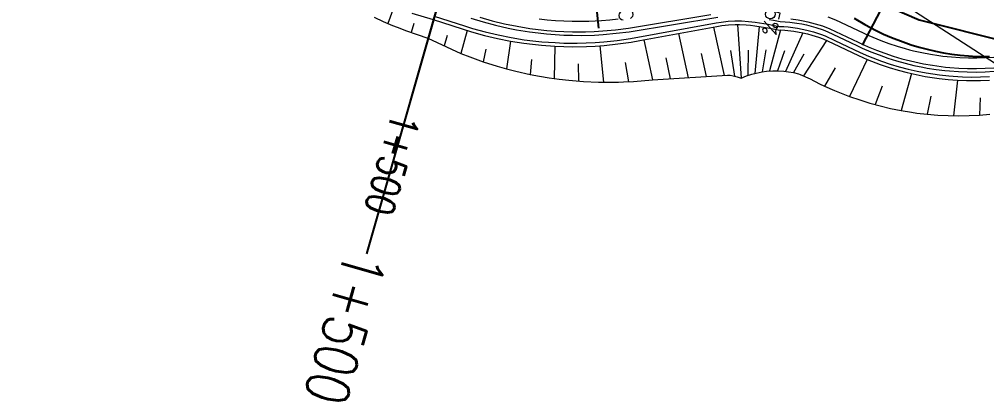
# Model space of a CAD drawing. Extents: x 337736 to 342003, y 3067251 to 3069533.
# Drawn here: x 339100.5 to 339168.7, y 3068296.1 to 3068322.9 of the extents above; entities that cross this region are included whole.
import ezdxf
from ezdxf.enums import TextEntityAlignment as Align

# ---------------------------------------------------------------- set-up
doc = ezdxf.new("R2010")
doc.units = 0
doc.header["$MEASUREMENT"] = 0
for name, color, linetype, lineweight in [('CFHatchLines', 4, 'Continuous', 0), ('Chainage', 7, 'Continuous', 25), ('Drain', 3, 'Continuous', 9), ('IP_Line', 150, 'Continuous', 9), ('RightRoadExtreme', 7, 'Continuous', 13), ('Road Width', 6, 'Continuous', 25), ('Shoulder', 30, 'Continuous', 15)]:
    doc.layers.add(name, color=color, linetype=linetype, lineweight=lineweight)
for name, color, linetype in [('Match Chainage', 7, 'Continuous'), ('RoadEdge', 51, 'Continuous'), ('Super-Elevation', 1, 'Continuous')]:
    doc.layers.add(name, color=color, linetype=linetype)
doc.styles.get("Standard").update_dxf_attribs({"font": 'simplex.shx'})

msp = doc.modelspace()

# ---------------------------------------------------------------- linework, layer by layer
at = {"layer": 'CFHatchLines'}
for p, q in [((339126.911, 3068323.796), (339126.473, 3068322.637)), ((339128.312, 3068322.64), (339128.133, 3068322.013)), ((339129.691, 3068322.917), (339129.315, 3068321.6)), ((339149.452, 3068322.389), (339150.199, 3068318.971)), ((339151.139, 3068322.576), (339151.419, 3068318.782)), ((339152.675, 3068322.433), (339152.366, 3068319.123)), ((339130.672, 3068321.801), (339130.463, 3068321.07)), ((339132.087, 3068322.144), (339131.632, 3068320.534)), ((339146.991, 3068321.939), (339147.674, 3068318.817)), ((339154.183, 3068322.185), (339153.414, 3068319.292)), ((339155.767, 3068321.986), (339154.531, 3068319.264)), ((339135.14, 3068321.398), (339134.844, 3068319.443)), ((339138.272, 3068321.037), (339138.215, 3068318.756)), ((339141.436, 3068321.071), (339141.694, 3068318.497)), ((339144.531, 3068321.488), (339145.148, 3068318.664)), ((339157.431, 3068321.446), (339155.812, 3068318.939)), ((339133.407, 3068320.831), (339133.215, 3068319.939)), ((339148.579, 3068320.529), (339148.937, 3068318.894)), ((339150.648, 3068320.726), (339150.933, 3068318.922)), ((339151.895, 3068320.754), (339151.878, 3068318.973)), ((339153.154, 3068320.771), (339152.879, 3068319.231)), ((339154.469, 3068320.712), (339153.966, 3068319.304)), ((339155.831, 3068320.475), (339155.103, 3068319.172)), ((339136.606, 3068320.108), (339136.513, 3068319.047)), ((339139.899, 3068319.788), (339139.944, 3068318.572)), ((339143.236, 3068319.885), (339143.457, 3068318.533)), ((339146.086, 3068320.226), (339146.411, 3068318.74)), ((339160.291, 3068320.109), (339159.051, 3068317.495)), ((339158.034, 3068319.516), (339157.285, 3068318.227)), ((339163.431, 3068319.109), (339162.691, 3068316.5)), ((339161.35, 3068318.231), (339160.857, 3068316.919)), ((339166.666, 3068318.648), (339166.39, 3068316.134)), ((339164.791, 3068317.524), (339164.54, 3068316.239)), ((339168.259, 3068317.404), (339168.227, 3068316.185))]:
    msp.add_line(p, q, dxfattribs=at)
at = {"layer": 'Chainage'}
msp.add_line((339131.071, 3068327.746), (339128.049, 3068317.169), dxfattribs=at)
at = {"layer": 'Drain'}
for points in [[(339128.172, 3068323.361), (339129.691, 3068322.917), (339132.387, 3068322.052), (339133.295, 3068321.8), (339134.213, 3068321.582), (339135.14, 3068321.398), (339136.073, 3068321.249), (339136.699, 3068321.169), (339137.327, 3068321.104), (339138.272, 3068321.037), (339138.904, 3068321.012), (339139.537, 3068321.003), (339140.487, 3068321.019), (339141.12, 3068321.05), (339141.752, 3068321.096), (339142.699, 3068321.195), (339143.643, 3068321.33), (339144.269, 3068321.439), (339149.698, 3068322.435), (339150.053, 3068322.492), (339150.518, 3068322.543), (339150.984, 3068322.572), (339151.294, 3068322.573), (339151.759, 3068322.549), (339152.066, 3068322.521), (339152.372, 3068322.482), (339153.428, 3068322.311), (339154.026, 3068322.19), (339154.498, 3068322.168), (339155.131, 3068322.1), (339155.767, 3068321.986), (339156.085, 3068321.912), (339156.402, 3068321.826), (339156.876, 3068321.675), (339157.202, 3068321.552), (339157.889, 3068321.232), (339159.682, 3068320.373), (339160.291, 3068320.109), (339160.598, 3068319.985), (339161.217, 3068319.753), (339161.843, 3068319.542), (339162.475, 3068319.353), (339163.111, 3068319.185), (339163.752, 3068319.038), (339164.396, 3068318.913), (339165.042, 3068318.81), (339165.367, 3068318.767), (339166.016, 3068318.697), (339166.666, 3068318.648), (339167.317, 3068318.621), (339167.642, 3068318.616), (339168.291, 3068318.622), (339168.938, 3068318.65)], [(339129.76, 3068323.157), (339131.902, 3068322.465), (339132.452, 3068322.294), (339133.351, 3068322.044), (339134.26, 3068321.827), (339135.177, 3068321.645), (339136.101, 3068321.497), (339136.721, 3068321.418), (339137.343, 3068321.354), (339138.279, 3068321.287), (339138.904, 3068321.262), (339139.844, 3068321.254), (339140.471, 3068321.269), (339141.098, 3068321.299), (339141.724, 3068321.344), (339142.662, 3068321.442), (339143.596, 3068321.575), (339149.645, 3068322.679), (339150.006, 3068322.737), (339150.483, 3068322.791), (339150.961, 3068322.821), (339151.439, 3068322.818), (339151.915, 3068322.786), (339152.386, 3068322.731), (339153.318, 3068322.583), (339153.626, 3068322.528), (339154.086, 3068322.432), (339154.408, 3068322.418), (339154.732, 3068322.393), (339155.056, 3068322.356), (339155.382, 3068322.308), (339155.707, 3068322.248), (339156.033, 3068322.176), (339156.52, 3068322.046), (339157.005, 3068321.889), (339157.338, 3068321.762), (339158.024, 3068321.442), (339159.797, 3068320.595), (339160.398, 3068320.335), (339160.701, 3068320.213), (339161.313, 3068319.984), (339161.931, 3068319.776), (339162.555, 3068319.589), (339163.183, 3068319.424), (339163.816, 3068319.28), (339164.452, 3068319.157), (339165.41, 3068319.013), (339166.052, 3068318.944), (339166.372, 3068318.918), (339167.015, 3068318.881), (339167.656, 3068318.866), (339168.297, 3068318.872), (339168.937, 3068318.9)], [(339132.333, 3068323.016), (339133.202, 3068322.748), (339134.081, 3068322.513), (339134.97, 3068322.311), (339135.568, 3068322.194), (339136.47, 3068322.048), (339137.076, 3068321.969), (339137.683, 3068321.905), (339138.293, 3068321.856), (339138.904, 3068321.822), (339139.517, 3068321.804), (339140.131, 3068321.801), (339141.052, 3068321.826), (339141.666, 3068321.862), (339142.586, 3068321.944), (339143.504, 3068322.061), (339149.768, 3068323.091)], [(339132.973, 3068323.076), (339133.84, 3068322.832), (339134.717, 3068322.621), (339135.602, 3068322.442), (339136.495, 3068322.296), (339137.094, 3068322.218), (339137.696, 3068322.154), (339138.299, 3068322.106), (339138.904, 3068322.072), (339139.511, 3068322.054), (339140.422, 3068322.055), (339141.03, 3068322.075), (339141.638, 3068322.11), (339142.549, 3068322.191), (339143.458, 3068322.307), (339149.261, 3068323.263)], [(339153.373, 3068322.929), (339153.693, 3068322.872), (339154.171, 3068322.772), (339154.504, 3068322.755), (339154.838, 3068322.727), (339155.342, 3068322.661), (339155.679, 3068322.603), (339156.015, 3068322.532), (339156.351, 3068322.449), (339156.686, 3068322.354), (339157.186, 3068322.189), (339157.528, 3068322.056), (339159.085, 3068321.324), (339159.665, 3068321.041), (339159.957, 3068320.906), (339160.548, 3068320.651), (339161.146, 3068320.417), (339161.75, 3068320.203), (339162.36, 3068320.01), (339162.975, 3068319.837), (339163.595, 3068319.686), (339164.218, 3068319.555), (339164.53, 3068319.498), (339165.157, 3068319.399), (339165.786, 3068319.321), (339166.101, 3068319.29), (339166.732, 3068319.245), (339167.362, 3068319.22), (339167.992, 3068319.216), (339168.621, 3068319.233), (339169.247, 3068319.271)], [(339154.915, 3068322.965), (339155.43, 3068322.895), (339155.774, 3068322.834), (339156.119, 3068322.76), (339156.633, 3068322.625), (339157.145, 3068322.463), (339157.663, 3068322.266), (339160.072, 3068321.128), (339160.362, 3068321), (339160.949, 3068320.759), (339161.543, 3068320.538), (339162.142, 3068320.338), (339162.747, 3068320.158), (339163.357, 3068319.998), (339163.663, 3068319.926), (339164.278, 3068319.798), (339164.896, 3068319.69), (339165.205, 3068319.644), (339165.826, 3068319.568), (339166.137, 3068319.538), (339166.759, 3068319.493), (339167.381, 3068319.469), (339168.003, 3068319.466), (339168.623, 3068319.483), (339169.241, 3068319.521)]]:
    msp.add_lwpolyline(points, dxfattribs=at)
at = {"layer": 'IP_Line'}
msp.add_lwpolyline([(339160.662, 3068325.451), (339184.036, 3068310.35), (339183.801, 3068338.177)], dxfattribs=at)
at = {"layer": 'Match Chainage'}
msp.add_line((339135.741, 3068344.091), (339124.972, 3068306.4), dxfattribs=at)
at = {"layer": 'RightRoadExtreme'}
msp.add_lwpolyline([(339125.506, 3068323.077), (339126.148, 3068322.778), (339126.801, 3068322.501), (339127.131, 3068322.371), (339127.797, 3068322.126), (339129.315, 3068321.6), (339131.632, 3068320.534), (339132.259, 3068320.284), (339133.215, 3068319.939), (339134.187, 3068319.629), (339134.844, 3068319.443), (339135.507, 3068319.272), (339136.513, 3068319.047), (339137.19, 3068318.918), (339137.872, 3068318.806), (339138.559, 3068318.711), (339139.25, 3068318.633), (339140.293, 3068318.548), (339141.343, 3068318.503), (339142.046, 3068318.496), (339142.751, 3068318.506), (339143.104, 3068318.517), (339143.811, 3068318.554), (339145.148, 3068318.664), (339150.452, 3068318.986), (339150.63, 3068318.985), (339150.833, 3068318.945), (339151.131, 3068318.871), (339151.419, 3068318.782), (339151.784, 3068318.938), (339152.167, 3068319.068), (339152.467, 3068319.148), (339152.879, 3068319.231), (339153.198, 3068319.273), (339153.633, 3068319.303), (339153.966, 3068319.304), (339154.417, 3068319.276), (339154.759, 3068319.234), (339155.103, 3068319.172), (339155.448, 3068319.09), (339155.583, 3068319.045), (339156.27, 3068318.727), (339156.938, 3068318.391), (339157.285, 3068318.227), (339157.986, 3068317.916), (339158.694, 3068317.629), (339159.051, 3068317.495), (339159.769, 3068317.246), (339160.493, 3068317.022), (339161.222, 3068316.823), (339161.955, 3068316.649), (339162.691, 3068316.5), (339163.43, 3068316.377), (339163.8, 3068316.325), (339164.54, 3068316.239), (339165.28, 3068316.178), (339166.02, 3068316.143), (339166.758, 3068316.132), (339167.494, 3068316.146), (339168.227, 3068316.185), (339168.955, 3068316.248)], dxfattribs=at)
at = {"layer": 'Road Width'}
msp.add_lwpolyline([(339159.379, 3068323.008), (339160.142, 3068322.555), (339160.928, 3068322.142), (339161.462, 3068321.888), (339162.005, 3068321.653), (339162.833, 3068321.334), (339163.393, 3068321.144), (339163.96, 3068320.973), (339164.531, 3068320.821), (339165.108, 3068320.688), (339165.689, 3068320.575), (339166.273, 3068320.481), (339166.86, 3068320.406), (339167.449, 3068320.352), (339168.039, 3068320.316), (339168.927, 3068320.3)], dxfattribs=at)
at = {"layer": 'RoadEdge'}
msp.add_polyline3d([(339099.041, 3068359.495, 1431.419), (339102.118, 3068358.814, 1430.819), (339106.452, 3068357.538, 1430.364), (339108.862, 3068357.033, 1429.746), (339110.92, 3068355.966, 1429.518), (339114.03, 3068353.545, 1428.98), (339114.997, 3068351.039, 1428.543), (339116.383, 3068345.388, 1428.425), (339117.596, 3068338.472, 1428.241), (339117.832, 3068333.295, 1428.235), (339122.526, 3068330.434, 1428.633), (339127.769, 3068326.184, 1428.545), (339134.926, 3068324.755, 1428.498), (339140.55, 3068324.813, 1428.924), (339145.343, 3068325.152, 1429.031), (339150.454, 3068326.565, 1429.228), (339155.402, 3068326.728, 1429.352), (339159.82, 3068324.695, 1429.876), (339163.959, 3068322.884, 1430.22), (339170.24, 3068321.331, 1430.39)], dxfattribs=at)
at = {"layer": 'Shoulder'}
for points in [[(339132.973, 3068323.076), (339133.84, 3068322.832), (339134.717, 3068322.621), (339135.602, 3068322.442), (339136.495, 3068322.296), (339137.094, 3068322.218), (339137.696, 3068322.154), (339138.299, 3068322.106), (339138.904, 3068322.072), (339139.511, 3068322.054), (339140.422, 3068322.055), (339141.03, 3068322.075), (339141.638, 3068322.11), (339142.549, 3068322.191), (339143.458, 3068322.307), (339149.261, 3068323.263)], [(339157.522, 3068323.112), (339158.07, 3068322.896), (339160.416, 3068321.795), (339160.976, 3068321.555), (339161.259, 3068321.442), (339161.83, 3068321.231), (339162.406, 3068321.04), (339162.988, 3068320.868), (339163.28, 3068320.79), (339163.573, 3068320.716), (339164.162, 3068320.584), (339164.755, 3068320.472), (339165.349, 3068320.381), (339165.647, 3068320.342), (339166.244, 3068320.28), (339166.841, 3068320.239), (339167.438, 3068320.217), (339168.035, 3068320.215), (339168.63, 3068320.233), (339169.223, 3068320.271)], [(339137.151, 3068322.966), (339137.733, 3068322.903), (339138.318, 3068322.856), (339138.905, 3068322.822), (339139.492, 3068322.804), (339140.081, 3068322.8), (339140.67, 3068322.811), (339141.554, 3068322.855), (339142.143, 3068322.903), (339142.731, 3068322.966)], [(339154.915, 3068322.965), (339155.43, 3068322.895), (339155.774, 3068322.834), (339156.119, 3068322.76), (339156.633, 3068322.625), (339157.145, 3068322.463), (339157.663, 3068322.266), (339160.072, 3068321.128), (339160.362, 3068321), (339160.949, 3068320.759), (339161.543, 3068320.538), (339162.142, 3068320.338), (339162.747, 3068320.158), (339163.357, 3068319.998), (339163.663, 3068319.926), (339164.278, 3068319.798), (339164.896, 3068319.69), (339165.205, 3068319.644), (339165.826, 3068319.568), (339166.137, 3068319.538), (339166.759, 3068319.493), (339167.381, 3068319.469), (339168.003, 3068319.466), (339168.623, 3068319.483), (339169.241, 3068319.521)]]:
    msp.add_lwpolyline(points, dxfattribs=at)
at = {"layer": 'Super-Elevation'}
for p, q in [((339140.923, 3068326.408), (339141.338, 3068322.304)), ((339161.849, 3068324.758), (339159.937, 3068321.103))]:
    msp.add_line(p, q, dxfattribs=at)

# ---------------------------------------------------------------- texts
at = {"layer": 'Chainage', "width": 0.8}
msp.add_text('1+500', height=2, rotation=254.0546, dxfattribs=at).set_placement((339127.774, 3068316.207), align=Align.MIDDLE_LEFT)
at = {"layer": 'Match Chainage', "width": 0.8}
msp.add_text('1+500', height=3, rotation=254.0546, dxfattribs=at).set_placement((339124.972, 3068306.4), align=Align.MIDDLE_LEFT)
at = {"layer": 'Super-Elevation'}
for s, rotation, p in [('-2.5%', 259.73372, (339154.128, 3068326.033)), ('NC', 280.72858, (339143.016, 3068324.63))]:
    msp.add_text(s, height=1, rotation=rotation, dxfattribs=at).set_placement(p, align=Align.MIDDLE_LEFT)

doc.saveas('drawing.dxf')
